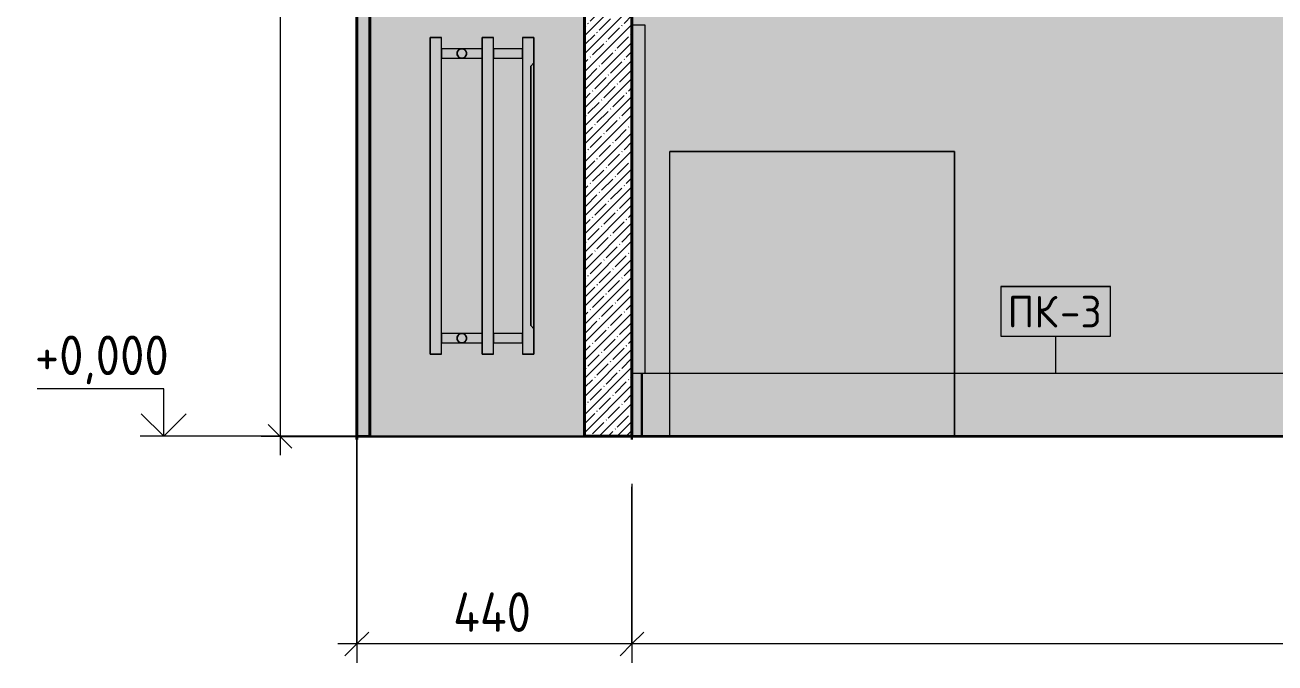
# Model space of a CAD drawing. Header units: millimetres. Extents: x 855 to 103073, y -1987 to 27400.
# Drawn here: x 49830 to 51806, y -358 to 650 of the extents above; entities that cross this region are included whole.
import ezdxf

# ---------------------------------------------------------------- set-up
doc = ezdxf.new("R2010")
doc.units = ezdxf.units.MM
for name, color, linetype, lineweight in [('A-ANNO-DIMS', 7, 'Continuous', 9), ('A-ANNO-DIMS-25', 7, 'Continuous', 9), ('A-GENM', 7, 'Continuous', 9), ('A-GENM-IDEN', 7, 'Continuous', 9), ('A-WALL', 7, 'Continuous', 9), ('A-WALL-7', 7, 'Continuous', 40), ('A-WALL-PATT', 7, 'Continuous', 9), ('G-ANNO-DIMS', 7, 'Continuous', 9), ('G-ANNO-DIMS-1', 7, 'Continuous', 20), ('I-WALL', 7, 'Continuous', 9), ('M-EQPM', 7, 'Continuous', 9), ('Знаки', 7, 'Continuous', 9), ('Знаки-1', 7, 'Continuous', 18)]:
    doc.layers.add(name, color=color, linetype=linetype, lineweight=lineweight)
for name, color, linetype, lineweight, true_color in [('A-FLOR-FNSH-2', 7, 'Continuous', 30, 0x3c3c3c), ('A-WALL-1', 7, 'Continuous', 30, 0x3c3c3c), ('A-WALL-5', 7, 'Continuous', 40, 0x3c3c3c), ('A-WALL-6', 7, 'Continuous', 9, 0x787878), ('A-WALL-FNSH-1', 7, 'Continuous', 30, 0x3c3c3c), ('I-FURN-17', 7, 'Continuous', 9, 0xd1d1d1), ('I-FURN-18', 7, 'Continuous', 9, 0xdddddd), ('I-FURN-9', 7, 'Continuous', 9, 0xc0c0c0), ('I-WALL-1', 7, 'Continuous', 9, 0x787878)]:
    doc.layers.add(name, color=color, linetype=linetype, lineweight=lineweight, true_color=true_color)
doc.layers.add('I-FURN-16', color=7, linetype='Continuous', lineweight=9, true_color=0xfbfbfb, transparency=0.7)
doc.layers.add('M-EQPM-1', color=7, linetype='Continuous', lineweight=9, true_color=0xe6e6e6, transparency=0.7)
doc.styles.add('GOST Common_4', font='GOST_Common.ttf', dxfattribs={"height": 50})
doc.styles.add('ISOCPEUR_1', font='isocpeur.ttf', dxfattribs={"width": 0.9, "height": 62.5})
doc.styles.add('ISOCPEUR_2', font='isocpeur.ttf', dxfattribs={"width": 0.9, "height": 50})
doc.dimstyles.new('ISO-2_0_0_9К_Средний_округл2', dxfattribs={"dimscale": 304.8, "dimtxt": 49.799059, "dimasz": 0.123031, "dimexe": 0.098425, "dimexo": 0, "dimgap": 0, "dimtad": 1, "dimdec": 0, "dimrnd": 10, "dimzin": 0, "dimdsep": 46, "dimtxsty": 'ISOCPEUR_2', "dimblk1": 'OBLIQUE', "dimblk2": 'OBLIQUE', "dimsah": 1, "dimcen": 0.09, "dimdle": 0.098425, "dimazin": 0, "dimtfac": 1, "dimtdec": 4, "dimtix": 1, "dimtmove": 0, "dimatfit": 3, "dimfxl": 1, "dimtvp": 1, "dimtolj": 1, "dimtzin": 0, "dimarcsym": 2})
doc.dimstyles.new('ISO-2_5_0_9К_БОЛЬШОЙ', dxfattribs={"dimscale": 304.8, "dimtxt": 62.248823, "dimasz": 0.123031, "dimexe": 0.098425, "dimexo": 0.246063, "dimgap": 0, "dimtad": 1, "dimdec": 0, "dimrnd": 10, "dimzin": 0, "dimdsep": 46, "dimtxsty": 'ISOCPEUR_1', "dimblk1": 'OBLIQUE', "dimblk2": 'OBLIQUE', "dimsah": 1, "dimcen": 0.09, "dimdle": 0.098425, "dimazin": 0, "dimtfac": 1, "dimtdec": 4, "dimtix": 1, "dimtmove": 0, "dimatfit": 3, "dimfxl": 1, "dimtvp": 1, "dimtolj": 1, "dimtzin": 0, "dimarcsym": 2})
pattern_1 = [(45, (8853.39, 0), (-14.25598, 14.25598), []), (45, (8867.647, 0), (-14.25598, 14.25598), [25.202, -5.04, 0.8382, -4.202])]

# ---------------------------------------------------------------- blocks, each defined once
blk = doc.blocks.new('Плинтус - Плинтус керамогранит бежевый-33445943-Развертка 1_02-3')
at = {"layer": 'A-GENM'}
h = blk.add_hatch(color=256, dxfattribs=at)
h.paths.add_polyline_path([(1810, 0), (1852.7, 0), (1852.7, 100), (1055, 100), (1055, 0), (1778, 0)])
h.paths.add_polyline_path([(561.6, 0), (605, 0), (605, 100), (561.6, 100)])
for p, q in [((566, 100), (605, 100)), ((605, 100), (1055, 100)), ((1055, 100), (1852.7, 100)), ((1852.7, 0), (1852.7, 100)), ((605, 0), (561.6, 0)), ((1055, 0), (605, 0)), ((1152.4, 0), (1055, 0))]:
    blk.add_line(p, q, dxfattribs=at)
blk = doc.blocks.new('radiator_prado_classic_z_tip_30_po exemplyaru - Classic Z Тип 30-500-30677905-Развертка 1_02-3')
at = {"layer": 'M-EQPM-1'}
for points in [[(240.2, 130), (244, 130), (244, 630), (226, 630), (226, 130)], [(308, 130), (326, 130), (326, 630), (308, 630), (308, 143.3)], [(372, 130), (390, 130), (390, 170), (385, 175), (385, 585), (390, 590), (390, 630), (372, 630), (372, 143.3)], [(281.4, 599.8), (281.8, 600.3), (281.4, 599.8)], [(283.2, 603), (283.2, 603.1), (283.2, 603.1)], [(390, 170), (390, 590), (385, 585), (385, 175), (389.7, 170.3)], [(281.4, 149.8), (281.8, 150.3), (281.4, 149.8)], [(283.2, 153), (283.2, 153.1), (283.2, 153.1)]]:
    blk.add_hatch(color=256, dxfattribs=at).paths.add_polyline_path(points)
h = blk.add_hatch(color=256, dxfattribs=at)
h.paths.add_polyline_path([(244, 605), (308, 605), (308, 612.5), (244, 612.2), (244, 606.9)])
h.paths.add_polyline_path([(372, 605), (372, 612.5), (326, 612.2), (326, 605), (370.5, 605)])
h.paths.add_polyline_path([(281.4, 610.2), (282, 609.4), (281.4, 610.2)])
h.paths.add_polyline_path([(269.5, 608.8), (270.2, 609.7), (269.5, 608.8)])
h.paths.add_polyline_path([(268.8, 607), (268.8, 607), (268.8, 607)])
h = blk.add_hatch(color=256, dxfattribs=at)
h.paths.add_polyline_path([(276, 597.5), (308, 597.8), (308, 605), (283.5, 605), (283, 602.4), (281.8, 600.3), (280.5, 599), (279.4, 598.4), (277.7, 597.7), (277.4, 597.6)])
h.paths.add_polyline_path([(244, 597.5), (277.9, 597.8), (279.9, 598.6), (281.8, 600.3), (282.6, 601.4), (283.2, 603.1), (283.2, 605), (244, 605), (244, 597.6)])
h.paths.add_polyline_path([(270.6, 599.8), (270, 600.6), (270.6, 599.8)])
h.paths.add_polyline_path([(372, 597.5), (372, 605), (326, 605), (326, 597.5), (370.5, 597.5)])
h = blk.add_hatch(color=256, dxfattribs=at)
h.paths.add_polyline_path([(283.2, 607), (283, 607.6), (283.2, 607)])
h.paths.add_polyline_path([(282.5, 608.8), (282, 609.4), (282.5, 608.8)])
h = blk.add_hatch(color=256, dxfattribs=at)
h.paths.add_polyline_path([(269.5, 158.8), (270.2, 159.7), (269.5, 158.8)])
h.paths.add_polyline_path([(268.8, 157), (268.8, 157), (268.8, 157)])
h.paths.add_polyline_path([(244, 155), (308, 155), (308, 162.5), (244, 162.2), (244, 156.8)])
h.paths.add_polyline_path([(326, 155), (372, 155), (372, 162.5), (326, 162.2), (326, 156.8)])
h = blk.add_hatch(color=256, dxfattribs=at)
h.paths.add_polyline_path([(283.2, 157), (283, 157.6), (283.2, 157)])
h.paths.add_polyline_path([(282.5, 158.8), (282, 159.4), (282.5, 158.8)])
h = blk.add_hatch(color=256, dxfattribs=at)
h.paths.add_polyline_path([(282.5, 151.2), (281.8, 150.3), (282.5, 151.2)])
h.paths.add_polyline_path([(283.2, 153), (283, 152.4), (283.2, 153)])
h.paths.add_polyline_path([(244, 147.5), (308, 147.8), (308, 155), (244, 155), (244, 147.6)])
h.paths.add_polyline_path([(372, 147.5), (372, 155), (326, 155), (326, 147.5), (370.5, 147.5)])
h.paths.add_polyline_path([(270.6, 149.8), (270, 150.6), (270.6, 149.8)])
at = {"layer": 'M-EQPM'}
for p, q in [((226, 130), (226, 630)), ((226, 630), (244, 630)), ((244, 630), (226, 630)), ((226, 630), (226, 130)), ((244, 130), (244, 630)), ((244, 612.5), (244, 630)), ((308, 612.5), (244, 612.5)), ((308, 612.5), (244, 612.5)), ((244, 605), (244, 612.5)), ((244, 612.5), (244, 606.9)), ((244, 605), (244, 612.5)), ((244, 612.5), (244, 605)), ((308, 630), (326, 630)), ((326, 630), (308, 630)), ((308, 130), (308, 630)), ((308, 630), (308, 612.5)), ((308, 612.5), (308, 605)), ((308, 608.8), (308, 612.5)), ((308, 612.5), (308, 612.2)), ((308, 605), (308, 612.5)), ((326, 130), (326, 630)), ((326, 612.5), (326, 630)), ((372, 612.5), (326, 612.5)), ((372, 612.5), (326, 612.5)), ((326, 612.2), (326, 612.5)), ((326, 612.5), (326, 611.5)), ((326, 605), (326, 612.5)), ((326, 612.5), (326, 605)), ((390, 630), (372, 630)), ((372, 630), (390, 630)), ((372, 630), (372, 130)), ((372, 630), (372, 612.5)), ((372, 611.5), (372, 612.5)), ((372, 612.5), (372, 605)), ((372, 605), (372, 612.5)), ((372, 612.5), (372, 605)), ((390, 590), (390, 630)), ((390, 630), (390, 130)), ((244, 597.8), (244, 612.2)), ((244, 606.9), (244, 605)), ((244, 597.5), (244, 605)), ((244, 605), (244, 601.3)), ((244, 597.8), (244, 605)), ((244, 605), (244, 597.5)), ((244, 601.3), (244, 597.5)), ((244, 597.5), (244, 597.8)), ((244, 597.5), (308, 597.5)), ((244, 597.5), (308, 597.5)), ((244, 162.5), (244, 597.5)), ((308, 612.2), (308, 610.3)), ((308, 612.2), (308, 597.8)), ((308, 610.3), (308, 608.8)), ((308, 606.9), (308, 608.8)), ((308, 608.8), (308, 605)), ((308, 605), (308, 606.9)), ((308, 605), (308, 597.5)), ((308, 599.7), (308, 605)), ((308, 605), (308, 597.8)), ((308, 597.5), (308, 605)), ((308, 597.8), (308, 599.7)), ((308, 597.5), (308, 597.8)), ((308, 597.8), (308, 597.5)), ((308, 597.5), (308, 162.5)), ((326, 605), (326, 612.2)), ((326, 597.8), (326, 612.2)), ((326, 611.5), (326, 605)), ((326, 597.5), (326, 605)), ((326, 605), (326, 597.5)), ((326, 599.7), (326, 605)), ((326, 605), (326, 597.5)), ((326, 597.5), (326, 599.7)), ((326, 597.5), (372, 597.5)), ((326, 597.5), (372, 597.5)), ((326, 162.5), (326, 597.5)), ((372, 612.2), (372, 597.8)), ((372, 605), (372, 611.5)), ((372, 597.5), (372, 605)), ((372, 605), (372, 601.3)), ((372, 597.5), (372, 605)), ((372, 605), (372, 597.5)), ((372, 601.3), (372, 599.7)), ((372, 599.7), (372, 598.5)), ((372, 598.5), (372, 597.8)), ((372, 597.8), (372, 597.5)), ((372, 597.5), (372, 162.5)), ((390, 590), (385, 585)), ((390, 590), (385, 585)), ((390, 590), (385, 585)), ((390, 590), (385, 585)), ((390, 590), (385, 585)), ((390, 590), (385, 585)), ((390, 590), (385, 585)), ((390, 590), (385, 585)), ((390, 590), (385, 585)), ((390, 590), (385, 585)), ((390, 590), (385, 585)), ((390, 590), (385, 585)), ((390, 590), (385, 585)), ((390, 590), (385, 585)), ((390, 590), (385, 585)), ((390, 590), (385, 585)), ((390, 590), (385, 585)), ((390, 590), (385, 585)), ((390, 590), (385, 585)), ((390, 590), (385, 585)), ((390, 590), (385, 585)), ((390, 590), (385, 585)), ((390, 590), (385, 585)), ((390, 590), (385, 585)), ((390, 590), (385, 585)), ((390, 590), (385, 585)), ((390, 590), (385, 585)), ((390, 590), (385, 585)), ((390, 590), (385, 585)), ((390, 590), (385, 585)), ((390, 590), (385, 585)), ((390, 590), (385, 585)), ((390, 590), (385, 585)), ((390, 590), (385, 585)), ((390, 590), (385, 585)), ((390, 590), (385, 585)), ((390, 590), (385, 585)), ((390, 590), (385, 585)), ((390, 590), (385, 585)), ((390, 590), (385, 585)), ((390, 590), (385, 585)), ((390, 590), (385, 585)), ((390, 590), (385, 585)), ((390, 590), (385, 585)), ((390, 590), (385, 585)), ((390, 590), (385, 585)), ((390, 590), (385, 585)), ((390, 590), (385, 585)), ((390, 590), (385, 585)), ((390, 590), (385, 585)), ((390, 590), (385, 585)), ((390, 590), (385, 585)), ((390, 590), (385, 585)), ((390, 590), (385, 585)), ((390, 590), (385, 585)), ((390, 590), (385, 585)), ((390, 590), (385, 585)), ((390, 590), (385, 585)), ((390, 590), (385, 585)), ((390, 590), (385, 585)), ((390, 590), (385, 585)), ((390, 590), (385, 585)), ((390, 590), (385, 585)), ((390, 590), (385, 585)), ((390, 590), (385, 585)), ((390, 590), (385, 585)), ((390, 590), (385, 585)), ((390, 590), (385, 585)), ((390, 590), (385, 585)), ((390, 590), (385, 585)), ((390, 590), (385, 585)), ((390, 590), (385, 585)), ((385, 175), (385, 585)), ((385, 585), (385, 175)), ((385, 175), (385, 585)), ((385, 585), (385, 175)), ((385, 175), (385, 585)), ((385, 585), (385, 175)), ((385, 175), (385, 585)), ((385, 585), (385, 175)), ((385, 175), (385, 585)), ((385, 585), (385, 175)), ((385, 175), (385, 585)), ((385, 585), (385, 175)), ((385, 175), (385, 585)), ((385, 585), (385, 175)), ((385, 175), (385, 585)), ((385, 585), (385, 175)), ((385, 175), (385, 585)), ((385, 585), (385, 175)), ((385, 175), (385, 585)), ((385, 585), (385, 175)), ((385, 175), (385, 585)), ((385, 585), (385, 175)), ((385, 175), (385, 585)), ((385, 585), (385, 175)), ((385, 175), (385, 585)), ((385, 585), (385, 175)), ((385, 175), (385, 585)), ((385, 585), (385, 175)), ((385, 175), (385, 585)), ((385, 585), (385, 175)), ((385, 175), (385, 585)), ((385, 585), (385, 175)), ((385, 175), (385, 585)), ((385, 585), (385, 175)), ((385, 175), (385, 585)), ((385, 585), (385, 175)), ((385, 175), (385, 585)), ((385, 585), (385, 175)), ((385, 175), (385, 585)), ((385, 585), (385, 175)), ((385, 175), (385, 585)), ((385, 585), (385, 175)), ((385, 175), (385, 585)), ((385, 585), (385, 175)), ((385, 175), (385, 585)), ((385, 585), (385, 175)), ((385, 175), (385, 585)), ((385, 585), (385, 175)), ((385, 175), (385, 585)), ((385, 585), (385, 175)), ((385, 175), (385, 585)), ((385, 585), (385, 175)), ((385, 175), (385, 585)), ((385, 585), (385, 175)), ((385, 175), (385, 585)), ((385, 585), (385, 175)), ((385, 175), (385, 585)), ((385, 585), (385, 175)), ((385, 175), (385, 585)), ((385, 585), (385, 175)), ((385, 175), (385, 585)), ((385, 585), (385, 175)), ((385, 175), (385, 585)), ((385, 585), (385, 175)), ((385, 175), (385, 585)), ((385, 585), (385, 175)), ((385, 175), (385, 585)), ((385, 585), (385, 175)), ((385, 175), (385, 585)), ((385, 585), (385, 175)), ((385, 175), (385, 585)), ((385, 585), (385, 175)), ((390, 170), (390, 590)), ((390, 590), (390, 170)), ((390, 170), (390, 590)), ((390, 590), (390, 170)), ((390, 170), (390, 590)), ((390, 590), (390, 170)), ((390, 170), (390, 590)), ((390, 590), (390, 170)), ((390, 170), (390, 590)), ((390, 590), (390, 170)), ((390, 170), (390, 590)), ((390, 590), (390, 170)), ((390, 170), (390, 590)), ((390, 590), (390, 170)), ((390, 170), (390, 590)), ((390, 590), (390, 170)), ((390, 170), (390, 590)), ((390, 170), (390, 590)), ((390, 590), (390, 170)), ((390, 170), (390, 590)), ((390, 590), (390, 170)), ((390, 170), (390, 590)), ((390, 590), (390, 170)), ((390, 170), (390, 590)), ((390, 590), (390, 170)), ((390, 170), (390, 590)), ((390, 590), (390, 170)), ((390, 170), (390, 590)), ((390, 590), (390, 170)), ((390, 170), (390, 590)), ((390, 590), (390, 170)), ((390, 170), (390, 590)), ((390, 590), (390, 170)), ((390, 170), (390, 590)), ((390, 590), (390, 170)), ((390, 170), (390, 590)), ((390, 590), (390, 170)), ((390, 170), (390, 590)), ((390, 590), (390, 170)), ((390, 170), (390, 590)), ((390, 590), (390, 170)), ((390, 170), (390, 590)), ((390, 590), (390, 170)), ((390, 170), (390, 590)), ((390, 590), (390, 170)), ((390, 170), (390, 590)), ((390, 590), (390, 170)), ((390, 170), (390, 590)), ((390, 590), (390, 170)), ((390, 170), (390, 590)), ((390, 590), (390, 170)), ((390, 170), (390, 590)), ((390, 590), (390, 170)), ((390, 170), (390, 590)), ((390, 590), (390, 170)), ((390, 170), (390, 590)), ((390, 590), (390, 170)), ((390, 170), (390, 590)), ((390, 590), (390, 170)), ((390, 170), (390, 590)), ((390, 590), (390, 170)), ((390, 170), (390, 590)), ((390, 590), (390, 170)), ((390, 170), (390, 590)), ((390, 590), (390, 170)), ((390, 170), (390, 590)), ((390, 590), (390, 170)), ((390, 170), (390, 590)), ((390, 590), (390, 170)), ((390, 170), (390, 590)), ((390, 590), (390, 170)), ((390, 170), (390, 590)), ((390, 590), (390, 170)), ((308, 162.5), (244, 162.5)), ((308, 162.5), (244, 162.5)), ((244, 162.2), (244, 162.5)), ((244, 162.5), (244, 158.7)), ((244, 155), (244, 162.5)), ((244, 162.5), (244, 155)), ((244, 155), (244, 162.2)), ((244, 156.9), (244, 162.2)), ((244, 158.7), (244, 156.9)), ((308, 162.5), (308, 155)), ((308, 155), (308, 162.5)), ((308, 162.5), (308, 155)), ((308, 155), (308, 162.5)), ((308, 162.2), (308, 156.9)), ((372, 162.5), (326, 162.5)), ((372, 162.5), (326, 162.5)), ((326, 162.2), (326, 162.5)), ((326, 162.5), (326, 162.2)), ((326, 155), (326, 162.5)), ((326, 162.5), (326, 155)), ((326, 158.7), (326, 162.2)), ((326, 162.2), (326, 161.5)), ((326, 156.9), (326, 162.2)), ((326, 161.5), (326, 155)), ((326, 156.9), (326, 158.7)), ((372, 162.2), (372, 162.5)), ((372, 162.5), (372, 155)), ((372, 161.5), (372, 162.5)), ((372, 162.5), (372, 155)), ((372, 161.5), (372, 162.2)), ((372, 162.2), (372, 156.9)), ((372, 155), (372, 161.5)), ((372, 158.7), (372, 161.5)), ((372, 156.9), (372, 158.7)), ((385, 175), (390, 170)), ((390, 170), (385, 175)), ((385, 175), (390, 170)), ((390, 170), (385, 175)), ((385, 175), (390, 170)), ((390, 170), (385, 175)), ((385, 175), (390, 170)), ((390, 170), (385, 175)), ((385, 175), (390, 170)), ((390, 170), (385, 175)), ((385, 175), (390, 170)), ((390, 170), (385, 175)), ((385, 175), (390, 170)), ((390, 170), (385, 175)), ((385, 175), (390, 170)), ((390, 170), (385, 175)), ((385, 175), (390, 170)), ((390, 170), (385, 175)), ((385, 175), (390, 170)), ((390, 170), (385, 175)), ((385, 175), (390, 170)), ((390, 170), (385, 175)), ((385, 175), (390, 170)), ((390, 170), (385, 175)), ((385, 175), (390, 170)), ((390, 170), (385, 175)), ((385, 175), (390, 170)), ((390, 170), (385, 175)), ((385, 175), (390, 170)), ((390, 170), (385, 175)), ((385, 175), (390, 170)), ((390, 170), (385, 175)), ((385, 175), (390, 170)), ((390, 170), (385, 175)), ((385, 175), (390, 170)), ((390, 170), (385, 175)), ((385, 175), (390, 170)), ((390, 170), (385, 175)), ((385, 175), (390, 170)), ((390, 170), (385, 175)), ((385, 175), (390, 170)), ((390, 170), (385, 175)), ((385, 175), (390, 170)), ((390, 170), (385, 175)), ((385, 175), (390, 170)), ((390, 170), (385, 175)), ((385, 175), (390, 170)), ((390, 170), (385, 175)), ((385, 175), (390, 170)), ((390, 170), (385, 175)), ((385, 175), (390, 170)), ((390, 170), (385, 175)), ((385, 175), (390, 170)), ((390, 170), (385, 175)), ((385, 175), (390, 170)), ((390, 170), (385, 175)), ((385, 175), (390, 170)), ((390, 170), (385, 175)), ((385, 175), (390, 170)), ((390, 170), (385, 175)), ((385, 175), (390, 170)), ((390, 170), (385, 175)), ((385, 175), (390, 170)), ((390, 170), (385, 175)), ((385, 175), (390, 170)), ((390, 170), (385, 175)), ((385, 175), (390, 170)), ((390, 170), (385, 175)), ((385, 175), (390, 170)), ((390, 170), (385, 175)), ((385, 175), (390, 170)), ((390, 170), (385, 175)), ((390, 130), (390, 170)), ((244, 156.9), (244, 155)), ((244, 147.8), (244, 156.8)), ((244, 149.7), (244, 155)), ((244, 155), (244, 147.5)), ((244, 151.2), (244, 155)), ((244, 155), (244, 147.5)), ((244, 149.7), (244, 151.2)), ((244, 147.5), (244, 149.7)), ((244, 147.5), (244, 149.7)), ((244, 147.5), (308, 147.5)), ((244, 147.5), (308, 147.5)), ((244, 130), (244, 147.5)), ((308, 156.8), (308, 147.8)), ((308, 155), (308, 149.7)), ((308, 147.5), (308, 155)), ((308, 155), (308, 147.5)), ((308, 147.5), (308, 155)), ((308, 149.7), (308, 147.5)), ((308, 147.5), (308, 130)), ((326, 155), (326, 156.9)), ((326, 147.8), (326, 156.8)), ((326, 151.2), (326, 155)), ((326, 155), (326, 147.5)), ((326, 153.1), (326, 155)), ((326, 155), (326, 147.5)), ((326, 151.2), (326, 153.1)), ((326, 147.5), (326, 151.2)), ((326, 148.5), (326, 151.2)), ((326, 147.8), (326, 148.5)), ((326, 147.5), (326, 147.8)), ((326, 147.5), (372, 147.5)), ((326, 147.5), (372, 147.5)), ((326, 130), (326, 147.5)), ((372, 155), (372, 156.9)), ((372, 156.8), (372, 147.8)), ((372, 151.2), (372, 155)), ((372, 155), (372, 147.5)), ((372, 151.2), (372, 155)), ((372, 155), (372, 147.5)), ((372, 147.5), (372, 151.2)), ((372, 149.7), (372, 151.2)), ((372, 147.5), (372, 149.7)), ((372, 147.5), (372, 130)), ((226, 130), (244, 130)), ((244, 130), (226, 130)), ((308, 130), (326, 130)), ((326, 130), (308, 130)), ((390, 130), (372, 130)), ((372, 130), (390, 130))]:
    blk.add_line(p, q, dxfattribs=at)
for centre, start, end in [((276, 605), 360, 180), ((276, 605), 75, 105), ((276, 605), 165, 180), ((276, 605), 180, 195), ((276, 605), 180, 0), ((276, 605), 150, 164.4979), ((276, 605), 195.5021, 210), ((276, 605), 136.379, 149.9349), ((276, 605), 210.0651, 223.621), ((276, 605), 121.6948, 135), ((276, 605), 225, 238.3052), ((276, 605), 117.2611, 120), ((276, 605), 240, 242.7389), ((276, 605), 107.5083, 117.2611), ((276, 605), 242.7389, 252.4917), ((276, 605), 105, 107.5083), ((276, 605), 252.4917, 287.5083), ((276, 605), 72.4917, 75), ((276, 605), 62.7389, 72.4917), ((276, 605), 287.5083, 297.2611), ((276, 605), 60, 62.7389), ((276, 605), 297.2611, 300), ((276, 605), 45, 58.3052), ((276, 605), 301.6948, 315), ((276, 605), 30.0651, 43.621), ((276, 605), 316.379, 329.9349), ((276, 605), 15.5021, 30), ((276, 605), 330, 339.1292), ((276, 605), 339.5004, 344.4979), ((276, 605), 0, 15), ((276, 605), 345, 0), ((276, 155), 360, 180), ((276, 155), 150, 164.4979), ((276, 155), 136.379, 149.9349), ((276, 155), 121.6817, 135), ((276, 155), 117.2823, 120), ((276, 155), 107.4955, 117.2823), ((276, 155), 105.0048, 107.4955), ((276, 155), 90.0045, 103.4293), ((276, 155), 75.0045, 90), ((276, 155), 72.479, 75), ((276, 155), 62.7601, 72.479), ((276, 155), 60.0048, 62.7601), ((276, 155), 45.0056, 58.2921), ((276, 155), 30.0651, 43.621), ((276, 155), 15.5021, 30), ((276, 155), 165, 195), ((276, 155), 180, 360), ((276, 155), 195.5021, 210), ((276, 155), 210.0651, 223.621), ((276, 155), 225, 238.3183), ((276, 155), 240, 242.7177), ((276, 155), 242.7177, 252.5045), ((276, 155), 252.5045, 254.9952), ((276, 155), 256.5707, 269.9955), ((276, 155), 270, 284.9955), ((276, 155), 285, 287.521), ((276, 155), 287.521, 297.2399), ((276, 155), 297.2399, 299.9952), ((276, 155), 301.7079, 314.9944), ((276, 155), 316.379, 329.9349), ((276, 155), 330, 344.4979), ((276, 155), 14.2253, 15), ((276, 155), 345, 14.2253)]:
    blk.add_arc(centre, 7.5, start, end, dxfattribs=at)
for points, knots in [([(270.6, 610.2), (270.7, 610.3), (270.8, 610.5), (271.3, 610.8), (271.7, 611.1), (272.1, 611.4), (272.6, 611.7), (273.4, 612.1), (274.6, 612.4), (275.5, 612.5), (276, 612.5)], [0.4285714, 0.4285714, 0.4285714, 0.4285714, 0.4642857, 0.5, 0.5714286, 0.6071429, 0.6428571, 0.7142857, 0.8571429, 1, 1, 1, 1]), ([(276, 612.5), (276.5, 612.5), (277.4, 612.4), (278.6, 612.1), (279.4, 611.7), (279.9, 611.4), (280.2, 611.2), (280.5, 611), (280.8, 610.7), (281.2, 610.5), (281.3, 610.3), (281.4, 610.2)], [0, 0, 0, 0, 0.1428571, 0.2857143, 0.3571429, 0.3928571, 0.4285714, 0.4642857, 0.5, 0.5357143, 0.5714286, 0.5714286, 0.5714286, 0.5714286]), ([(268.5, 605), (268.5, 605.3), (268.5, 605.9), (268.7, 606.5), (268.7, 606.8), (268.8, 607)], [0, 0, 0, 0, 0.0714286, 0.1071429, 0.1428571, 0.1428571, 0.1428571, 0.1428571]), ([(268.5, 605), (268.5, 605.3), (268.5, 605.9), (268.7, 606.5), (268.7, 606.8), (268.8, 607)], [0, 0, 0, 0, 0.0714286, 0.1071429, 0.1428571, 0.1428571, 0.1428571, 0.1428571]), ([(268.8, 603), (268.7, 603.2), (268.7, 603.5), (268.5, 604.1), (268.5, 604.7), (268.5, 605)], [0.8571429, 0.8571429, 0.8571429, 0.8571429, 0.8928571, 0.9285714, 1, 1, 1, 1]), ([(268.8, 603), (268.7, 603.2), (268.7, 603.5), (268.5, 604.1), (268.5, 604.7), (268.5, 605)], [0.8571429, 0.8571429, 0.8571429, 0.8571429, 0.8928571, 0.9285714, 1, 1, 1, 1]), ([(276, 597.5), (275.5, 597.5), (274.6, 597.6), (273.4, 597.9), (272.6, 598.3), (272.1, 598.6), (271.8, 598.8), (271.5, 599), (271.2, 599.3), (270.8, 599.5), (270.7, 599.7), (270.6, 599.8)], [0, 0, 0, 0, 0.1428571, 0.2857143, 0.3571429, 0.3928571, 0.4285714, 0.4642857, 0.5, 0.5357143, 0.5714286, 0.5714286, 0.5714286, 0.5714286]), ([(270.7, 610.3), (270.8, 610.4), (270.9, 610.5), (271.2, 610.7), (271.4, 610.9), (271.5, 611)], [0.44802074, 0.44802074, 0.44802074, 0.44802074, 0.46428571, 0.5, 0.54036514, 0.54036514, 0.54036514, 0.54036514]), ([(271.8, 598.8), (271.7, 598.9), (271.5, 599), (271.2, 599.3), (270.9, 599.5), (270.8, 599.6), (270.7, 599.7)], [0.4285714, 0.4285714, 0.4285714, 0.4285714, 0.4642857, 0.5, 0.5357143, 0.5519793, 0.5519793, 0.5519793, 0.5519793]), ([(271.8, 611.2), (271.9, 611.3), (272.1, 611.4), (272.6, 611.7), (272.9, 611.8), (273.1, 611.9)], [0.5714286, 0.5714286, 0.5714286, 0.5714286, 0.6071429, 0.6428571, 0.7142857, 0.7142857, 0.7142857, 0.7142857]), ([(273.1, 598.1), (272.9, 598.2), (272.6, 598.3), (272.1, 598.6), (271.9, 598.7), (271.8, 598.8)], [0.2857143, 0.2857143, 0.2857143, 0.2857143, 0.3571429, 0.3928571, 0.4285714, 0.4285714, 0.4285714, 0.4285714]), ([(281.4, 599.8), (281.3, 599.7), (281.2, 599.5), (280.7, 599.2), (280.3, 598.9), (279.9, 598.6), (279.4, 598.3), (278.6, 597.9), (277.4, 597.6), (276.5, 597.5), (276, 597.5)], [0.4285714, 0.4285714, 0.4285714, 0.4285714, 0.4642857, 0.5, 0.5714286, 0.6071429, 0.6428571, 0.7142857, 0.8571429, 1, 1, 1, 1]), ([(278.9, 611.9), (279.1, 611.8), (279.4, 611.7), (279.9, 611.4), (280.1, 611.3), (280.2, 611.2)], [0.2857143, 0.2857143, 0.2857143, 0.2857143, 0.3571429, 0.3928571, 0.4285714, 0.4285714, 0.4285714, 0.4285714]), ([(280.2, 598.8), (280.1, 598.7), (279.9, 598.6), (279.4, 598.3), (279.1, 598.2), (278.9, 598.1)], [0.5714286, 0.5714286, 0.5714286, 0.5714286, 0.6071429, 0.6428571, 0.7142857, 0.7142857, 0.7142857, 0.7142857]), ([(280.2, 611.2), (280.3, 611.1), (280.5, 611), (280.8, 610.7), (281.1, 610.5), (281.2, 610.4), (281.3, 610.3)], [0.4285714, 0.4285714, 0.4285714, 0.4285714, 0.4642857, 0.5, 0.5357143, 0.5519793, 0.5519793, 0.5519793, 0.5519793]), ([(281.3, 599.7), (281.2, 599.6), (281.1, 599.5), (280.8, 599.3), (280.6, 599.1), (280.5, 599)], [0.44802074, 0.44802074, 0.44802074, 0.44802074, 0.46428571, 0.5, 0.54036514, 0.54036514, 0.54036514, 0.54036514]), ([(283, 602.3), (283, 602.2), (282.9, 602), (282.7, 601.6), (282.6, 601.4), (282.5, 601.2)], [0.19558098, 0.19558098, 0.19558098, 0.19558098, 0.21428571, 0.25, 0.28571429, 0.28571429, 0.28571429, 0.28571429]), ([(283.2, 603), (283.2, 602.8), (283.1, 602.6), (283, 602.4), (283, 602.4)], [0.14285714, 0.14285714, 0.14285714, 0.14285714, 0.17857143, 0.19194983, 0.19194983, 0.19194983, 0.19194983]), ([(283.2, 607), (283.3, 606.8), (283.3, 606.5), (283.5, 605.9), (283.5, 605.3), (283.5, 605)], [0.8571429, 0.8571429, 0.8571429, 0.8571429, 0.8928571, 0.9285714, 1, 1, 1, 1]), ([(283.2, 607), (283.3, 606.8), (283.3, 606.5), (283.5, 605.9), (283.5, 605.3), (283.5, 605)], [0.8571429, 0.8571429, 0.8571429, 0.8571429, 0.8928571, 0.9285714, 1, 1, 1, 1]), ([(283.5, 605), (283.5, 604.7), (283.5, 604.1), (283.3, 603.5), (283.3, 603.2), (283.2, 603)], [0, 0, 0, 0, 0.0714286, 0.1071429, 0.1428571, 0.1428571, 0.1428571, 0.1428571]), ([(283.5, 605), (283.5, 604.7), (283.5, 604.1), (283.3, 603.5), (283.3, 603.2), (283.2, 603)], [0, 0, 0, 0, 0.0714286, 0.1071429, 0.1428571, 0.1428571, 0.1428571, 0.1428571]), ([(268.5, 155), (268.5, 155.3), (268.5, 155.9), (268.7, 156.5), (268.8, 157), (268.9, 157.5), (269.1, 157.9), (269.3, 158.4), (269.4, 158.6), (269.5, 158.8)], [0, 0, 0, 0, 0.0714286, 0.1071429, 0.1428571, 0.1785714, 0.2142857, 0.25, 0.2857143, 0.2857143, 0.2857143, 0.2857143]), ([(270.6, 160.2), (270.7, 160.3), (270.8, 160.5), (271.3, 160.8), (271.7, 161.1), (272.1, 161.4), (272.6, 161.7), (273.4, 162.1), (274.6, 162.4), (275.5, 162.5), (276, 162.5)], [0.4285714, 0.4285714, 0.4285714, 0.4285714, 0.4642857, 0.5, 0.5714286, 0.6071429, 0.6428571, 0.7142857, 0.8571429, 1, 1, 1, 1]), ([(271.5, 161), (271.4, 160.9), (271.2, 160.7), (270.9, 160.5), (270.8, 160.4), (270.7, 160.3)], [0.46428571, 0.46428571, 0.46428571, 0.46428571, 0.5, 0.53571429, 0.55201445, 0.55201445, 0.55201445, 0.55201445]), ([(273.1, 161.9), (272.9, 161.8), (272.6, 161.7), (272.1, 161.4), (271.9, 161.3), (271.8, 161.2)], [0.2857143, 0.2857143, 0.2857143, 0.2857143, 0.3571429, 0.3928571, 0.4285714, 0.4285714, 0.4285714, 0.4285714]), ([(276, 162.5), (276.5, 162.5), (277.4, 162.4), (278.6, 162.1), (279.4, 161.7), (279.9, 161.4), (280.2, 161.2), (280.5, 161), (280.8, 160.7), (281.2, 160.5), (281.3, 160.3), (281.4, 160.2)], [0, 0, 0, 0, 0.1428571, 0.2857143, 0.3571429, 0.3928571, 0.4285714, 0.4642857, 0.5, 0.5357143, 0.5714286, 0.5714286, 0.5714286, 0.5714286]), ([(280.2, 161.2), (280.1, 161.3), (279.9, 161.4), (279.4, 161.7), (279.1, 161.8), (278.9, 161.9)], [0.5714286, 0.5714286, 0.5714286, 0.5714286, 0.6071429, 0.6428571, 0.7142857, 0.7142857, 0.7142857, 0.7142857]), ([(281.3, 160.3), (281.2, 160.4), (281.1, 160.5), (280.7, 160.8), (280.4, 161.1), (280.2, 161.2)], [0.4479855, 0.4479855, 0.4479855, 0.4479855, 0.4642857, 0.5, 0.5714286, 0.5714286, 0.5714286, 0.5714286]), ([(268.8, 157), (268.7, 156.8), (268.7, 156.5), (268.5, 155.9), (268.5, 155.3), (268.5, 155)], [0.8571429, 0.8571429, 0.8571429, 0.8571429, 0.8928571, 0.9285714, 1, 1, 1, 1]), ([(268.5, 155), (268.5, 154.7), (268.5, 154.1), (268.7, 153.5), (268.7, 153.2), (268.8, 153)], [0, 0, 0, 0, 0.0714286, 0.1071429, 0.1428571, 0.1428571, 0.1428571, 0.1428571]), ([(268.8, 153), (268.7, 153.2), (268.7, 153.5), (268.5, 154.1), (268.5, 154.7), (268.5, 155)], [0.8571429, 0.8571429, 0.8571429, 0.8571429, 0.8928571, 0.9285714, 1, 1, 1, 1]), ([(276, 147.5), (275.5, 147.5), (274.6, 147.6), (273.4, 147.9), (272.6, 148.3), (272.1, 148.6), (271.8, 148.8), (271.5, 149), (271.2, 149.3), (270.8, 149.5), (270.7, 149.7), (270.6, 149.8)], [0, 0, 0, 0, 0.1428571, 0.2857143, 0.3571429, 0.3928571, 0.4285714, 0.4642857, 0.5, 0.5357143, 0.5714286, 0.5714286, 0.5714286, 0.5714286]), ([(270.7, 149.7), (270.8, 149.6), (270.9, 149.5), (271.3, 149.2), (271.6, 148.9), (271.8, 148.8)], [0.4479855, 0.4479855, 0.4479855, 0.4479855, 0.4642857, 0.5, 0.5714286, 0.5714286, 0.5714286, 0.5714286]), ([(271.8, 148.8), (271.9, 148.7), (272.1, 148.6), (272.6, 148.3), (272.9, 148.2), (273.1, 148.1)], [0.5714286, 0.5714286, 0.5714286, 0.5714286, 0.6071429, 0.6428571, 0.7142857, 0.7142857, 0.7142857, 0.7142857]), ([(281.4, 149.8), (281.3, 149.7), (281.2, 149.5), (280.7, 149.2), (280.3, 148.9), (279.9, 148.6), (279.4, 148.3), (278.6, 147.9), (277.4, 147.6), (276.5, 147.5), (276, 147.5)], [0.4285714, 0.4285714, 0.4285714, 0.4285714, 0.4642857, 0.5, 0.5714286, 0.6071429, 0.6428571, 0.7142857, 0.8571429, 1, 1, 1, 1]), ([(278.9, 148.1), (279.1, 148.2), (279.4, 148.3), (279.9, 148.6), (280.1, 148.7), (280.2, 148.8)], [0.2857143, 0.2857143, 0.2857143, 0.2857143, 0.3571429, 0.3928571, 0.4285714, 0.4285714, 0.4285714, 0.4285714]), ([(280.5, 149), (280.6, 149.1), (280.8, 149.3), (281.1, 149.5), (281.2, 149.6), (281.3, 149.7)], [0.46428571, 0.46428571, 0.46428571, 0.46428571, 0.5, 0.53571429, 0.55201445, 0.55201445, 0.55201445, 0.55201445]), ([(283.2, 153), (283.3, 153.2), (283.3, 153.5), (283.5, 154.1), (283.5, 154.7), (283.5, 155)], [0.8571429, 0.8571429, 0.8571429, 0.8571429, 0.8928571, 0.9285714, 1, 1, 1, 1]), ([(283.5, 155), (283.5, 154.7), (283.5, 154.1), (283.3, 153.5), (283.3, 153.2), (283.2, 153)], [0, 0, 0, 0, 0.0714286, 0.1071429, 0.1428571, 0.1428571, 0.1428571, 0.1428571]), ([(283.5, 155), (283.5, 155.3), (283.5, 155.9), (283.4, 156.5), (283.3, 156.7), (283.3, 156.8)], [0, 0, 0, 0, 0.0714286, 0.1071429, 0.1313809, 0.1313809, 0.1313809, 0.1313809]), ([(283.3, 156.8), (283.3, 156.7), (283.4, 156.5), (283.5, 155.9), (283.5, 155.3), (283.5, 155)], [0.8686191, 0.8686191, 0.8686191, 0.8686191, 0.8928571, 0.9285714, 1, 1, 1, 1])]:
    blk.add_open_spline(points, degree=3, knots=knots, dxfattribs=at)
for points in [[(274.6, 612.4), (275, 612.5), (275.5, 612.5), (276, 612.5)], [(276, 612.5), (276.5, 612.5), (277, 612.5), (277.4, 612.4)], [(268.8, 607), (268.8, 607.2), (268.9, 607.5), (269.1, 607.9), (269.3, 608.4), (269.4, 608.6), (269.5, 608.8)], [(268.8, 607), (268.8, 607.2), (268.9, 607.5), (269.1, 607.9), (269.3, 608.4), (269.4, 608.6), (269.5, 608.8)], [(269.5, 601.2), (269.4, 601.4), (269.3, 601.6), (269.1, 602.1), (268.9, 602.5), (268.8, 602.8), (268.8, 603)], [(269.5, 601.2), (269.4, 601.4), (269.3, 601.6), (269.1, 602.1), (268.9, 602.5), (268.8, 602.8), (268.8, 603)], [(269.5, 608.8), (269.6, 608.9), (269.7, 609.1), (270, 609.5), (270.3, 609.8), (270.5, 610.1), (270.6, 610.2)], [(269.5, 608.8), (269.6, 608.9), (269.7, 609.1), (270, 609.5), (270.3, 609.8), (270.5, 610.1), (270.6, 610.2)], [(270.6, 599.8), (270.5, 599.9), (270.3, 600.2), (270, 600.5), (269.7, 600.9), (269.6, 601.1), (269.5, 601.2)], [(270.6, 599.8), (270.5, 599.9), (270.3, 600.2), (270, 600.5), (269.7, 600.9), (269.6, 601.1), (269.5, 601.2)], [(273.1, 611.9), (273.6, 612.1), (274.1, 612.3), (274.6, 612.4)], [(274.6, 597.6), (274.1, 597.7), (273.6, 597.9), (273.1, 598.1)], [(276, 597.5), (275.5, 597.5), (275, 597.5), (274.6, 597.6)], [(277.4, 597.6), (277, 597.5), (276.5, 597.5), (276, 597.5)], [(277.4, 612.4), (277.9, 612.3), (278.4, 612.1), (278.9, 611.9)], [(278.9, 598.1), (278.4, 597.9), (277.9, 597.7), (277.4, 597.6)], [(281.4, 610.2), (281.5, 610.1), (281.7, 609.8), (282, 609.5), (282.3, 609.1), (282.4, 608.9), (282.5, 608.8)], [(281.4, 610.2), (281.5, 610.1), (281.7, 609.8), (282, 609.5), (282.3, 609.1), (282.4, 608.9), (282.5, 608.8)], [(282.5, 601.2), (282.4, 601.1), (282.3, 600.9), (282, 600.5), (281.7, 600.2), (281.5, 599.9), (281.4, 599.8)], [(282.5, 601.2), (282.4, 601.1), (282.3, 600.9), (282, 600.5), (281.7, 600.2), (281.5, 599.9), (281.4, 599.8)], [(282.5, 608.8), (282.6, 608.6), (282.7, 608.4), (282.9, 607.9), (283.1, 607.5), (283.2, 607.2), (283.2, 607)], [(282.5, 608.8), (282.6, 608.6), (282.7, 608.4), (282.9, 607.9), (283.1, 607.5), (283.2, 607.2), (283.2, 607)], [(283.2, 603), (283.2, 602.8), (283.1, 602.5), (282.9, 602.1), (282.7, 601.6), (282.6, 601.4), (282.5, 601.2)], [(269.5, 158.8), (269.4, 158.6), (269.3, 158.4), (269.1, 157.9), (268.9, 157.5), (268.8, 157.2), (268.8, 157)], [(270.6, 160.2), (270.5, 160.1), (270.3, 159.8), (270, 159.5), (269.7, 159.1), (269.6, 158.9), (269.5, 158.8)], [(269.5, 158.8), (269.6, 158.9), (269.7, 159.1), (270, 159.5), (270.3, 159.8), (270.5, 160.1), (270.6, 160.2)], [(274.6, 162.4), (274.1, 162.3), (273.6, 162.1), (273.1, 161.9)], [(276, 162.5), (275.5, 162.5), (275, 162.5), (274.6, 162.4)], [(277.4, 162.4), (277, 162.5), (276.5, 162.5), (276, 162.5)], [(278.9, 161.9), (278.4, 162.1), (277.9, 162.3), (277.4, 162.4)], [(282.5, 158.8), (282.4, 158.9), (282.3, 159.1), (282, 159.5), (281.7, 159.8), (281.5, 160.1), (281.4, 160.2)], [(281.4, 160.2), (281.5, 160.1), (281.7, 159.8), (282, 159.5), (282.3, 159.1), (282.4, 158.9), (282.5, 158.8)], [(283.2, 157), (283.2, 157.2), (283.1, 157.5), (282.9, 157.9), (282.7, 158.4), (282.6, 158.6), (282.5, 158.8)], [(282.5, 158.8), (282.6, 158.6), (282.7, 158.4), (282.9, 157.9), (283.1, 157.5), (283.2, 157.2), (283.2, 157)], [(268.8, 153), (268.8, 152.8), (268.9, 152.5), (269.1, 152.1), (269.3, 151.6), (269.4, 151.4), (269.5, 151.2)], [(269.5, 151.2), (269.4, 151.4), (269.3, 151.6), (269.1, 152.1), (268.9, 152.5), (268.8, 152.8), (268.8, 153)], [(269.5, 151.2), (269.6, 151.1), (269.7, 150.9), (270, 150.5), (270.3, 150.2), (270.5, 149.9), (270.6, 149.8)], [(270.6, 149.8), (270.5, 149.9), (270.3, 150.2), (270, 150.5), (269.7, 150.9), (269.6, 151.1), (269.5, 151.2)], [(273.1, 148.1), (273.6, 147.9), (274.1, 147.7), (274.6, 147.6)], [(274.6, 147.6), (275, 147.5), (275.5, 147.5), (276, 147.5)], [(276, 147.5), (276.5, 147.5), (277, 147.5), (277.4, 147.6)], [(277.4, 147.6), (277.9, 147.7), (278.4, 147.9), (278.9, 148.1)], [(281.4, 149.8), (281.5, 149.9), (281.7, 150.2), (282, 150.5), (282.3, 150.9), (282.4, 151.1), (282.5, 151.2)], [(282.5, 151.2), (282.4, 151.1), (282.3, 150.9), (282, 150.5), (281.7, 150.2), (281.5, 149.9), (281.4, 149.8)], [(282.5, 151.2), (282.6, 151.4), (282.7, 151.6), (282.9, 152.1), (283.1, 152.5), (283.2, 152.8), (283.2, 153)], [(283.2, 153), (283.2, 152.8), (283.1, 152.5), (282.9, 152.1), (282.7, 151.6), (282.6, 151.4), (282.5, 151.2)], [(283.3, 156.8), (283.3, 156.9), (283.2, 157), (283.2, 157)], [(283.2, 157), (283.2, 157), (283.3, 156.9), (283.3, 156.8)]]:
    blk.add_open_spline(points, degree=3, dxfattribs=at)
blk = doc.blocks.new('Плинтус - Плинтус 2-29856474-Развертка 1_02-3')
at = {"layer": 'A-GENM'}
blk.add_hatch(color=256, dxfattribs=at).paths.add_polyline_path([(560, 0), (560, 100), (545, 100), (545, 0), (546, 0)])
for p, q in [((545, 100), (546, 100)), ((560, 0), (560, 100))]:
    blk.add_line(p, q, dxfattribs=at)
blk = doc.blocks.new('Съемный металлический экран с перфорацией - E1-31419150-Развертка 1_02-3')
at = {"layer": 'Знаки'}
blk.add_hatch(color=256, dxfattribs=at).paths.add_polyline_path([(561.6, 100), (566, 100), (566, 650), (546, 650), (546, 100)])
at = {"layer": 'Знаки-1'}
for p, q in [((566, 650), (546, 650)), ((546, 650), (546, 100)), ((566, 100), (566, 650)), ((546, 100), (566, 100))]:
    blk.add_line(p, q, dxfattribs=at)
blk = doc.blocks.new('Зашивка приборов отопления14 - Зашивка приборов отопления-33280456-Развертка 1_02-3')
at = {"layer": 'A-WALL-6'}
h = blk.add_hatch(dxfattribs=at)
h.set_pattern_fill('FP_51', color=256, style=0, pattern_type=2)
h.set_pattern_definition(pattern_1)
h.paths.add_polyline_path([(110, 730), (470, 730), (470, 800), (110, 800), (110, 798.6)])
h = blk.add_hatch(dxfattribs=at)
h.set_pattern_fill('FP_51', color=256, style=0, pattern_type=2)
h.set_pattern_definition(pattern_1)
h.paths.add_polyline_path([(470, 0), (545, 0), (545, 800), (470, 800), (470, 102.8)])
at = {"layer": 'A-WALL-7'}
for p, q in [((470, 800), (110, 800)), ((110, 800), (110, 730)), ((470, 730), (470, 800)), ((545, 800), (470, 800)), ((470, 800), (470, 0)), ((545, 0), (545, 800)), ((110, 730), (470, 730)), ((470, 0), (545, 0))]:
    blk.add_line(p, q, dxfattribs=at)
blk = doc.blocks.new('Плинтус - Плинтус керамогранит бежевый-33445972-Развертка 1_02-3')
at = {"layer": 'A-GENM'}
blk.add_line((561.6, 0), (561.6, 100), dxfattribs=at)
blk = doc.blocks.new('Mark Reiling - Mark Reiling-26174330-Развертка 1_02-3')
at = {"layer": 'A-GENM-IDEN'}
for p, q in [((1127.9, 236.9), (1127.9, 158.1)), ((1127.9, 236.9), (1301.4, 236.9)), ((1301.4, 236.9), (1127.9, 236.9)), ((1127.9, 236.9), (1127.9, 158.1)), ((1301.4, 158.1), (1301.4, 236.9)), ((1301.4, 158.1), (1301.4, 236.9)), ((1127.9, 158.1), (1301.4, 158.1)), ((1127.9, 158.1), (1301.4, 158.1))]:
    blk.add_line(p, q, dxfattribs=at)
blk = doc.blocks.new('DIMBLOCK56-Развертка 1_02-3')
at = {"layer": 'A-ANNO-DIMS-25'}
for p, q in [((50789.5, -75), (50789.5, -358.3)), ((57025.5, -75), (57025.5, -358.3)), ((50789.5, -328.3), (50789.5, -80)), ((57025.5, -328.3), (57025.5, -80)), ((57055.5, -328.3), (50789.5, -328.3))]:
    blk.add_line(p, q, dxfattribs=at)
at = {"layer": 'A-ANNO-DIMS-25', "lineweight": 20}
for p, q in [((50789.5, -328.3), (50808.3, -309.6)), ((57025.5, -328.3), (57044.3, -309.6)), ((50789.5, -328.3), (50770.8, -347.1)), ((57025.5, -328.3), (57006.8, -347.1))]:
    blk.add_line(p, q, dxfattribs=at)
at = {"layer": 'A-ANNO-DIMS-25', "color": 0, "insert": (53825.5, -246.7), "char_height": 62.5, "width": 196.802, "attachment_point": 1, "line_spacing_factor": 1.149209, "style": 'ISOCPEUR_1'}
blk.add_mtext('6240', dxfattribs=at)
blk = doc.blocks.new('_Oblique')
at = {"color": 0, "linetype": 'ByBlock', "lineweight": -2}
blk.add_line((-0.5, -0.5), (0.5, 0.5), dxfattribs=at)
blk = doc.blocks.new('DIMBLOCK57-Развертка 1_02-3')
at = {"layer": 'A-ANNO-DIMS-25'}
for p, q in [((50354.5, 56.8), (50354.5, -358.3)), ((50354.5, -328.3), (50354.5, 56.8)), ((50789.5, -75), (50789.5, -358.3)), ((50789.5, -328.3), (50789.5, -80)), ((50789.5, -328.3), (50324.5, -328.3))]:
    blk.add_line(p, q, dxfattribs=at)
at = {"layer": 'A-ANNO-DIMS-25', "lineweight": 20}
for p, q in [((50354.5, -328.3), (50373.3, -309.6)), ((50789.5, -328.3), (50808.3, -309.6)), ((50354.5, -328.3), (50335.8, -347.1)), ((50789.5, -328.3), (50770.8, -347.1))]:
    blk.add_line(p, q, dxfattribs=at)
at = {"layer": 'A-ANNO-DIMS-25', "color": 0, "insert": (50506.8, -246.7), "char_height": 62.5, "width": 156.58, "attachment_point": 1, "line_spacing_factor": 1.149209, "style": 'ISOCPEUR_1'}
blk.add_mtext('440', dxfattribs=at)
blk = doc.blocks.new('Высотные отметки - Стрелка_Верх-17668718-Развертка 1_02-3')
at = {"layer": 'G-ANNO-DIMS'}
for p, q in [((-195.2, 75), (-395.2, 75)), ((-195.2, 0), (-195.2, 75)), ((-157.3, 0), (-232.3, 0))]:
    blk.add_line(p, q, dxfattribs=at)
at = {"layer": 'G-ANNO-DIMS-1'}
for q in [(-230.6, 35.4), (-159.8, 35.4)]:
    blk.add_line((-195.2, 0), q, dxfattribs=at)
blk = doc.blocks.new('DIMBLOCK58-Развертка 1_02-3')
at = {"layer": 'A-ANNO-DIMS-25', "lineweight": 20}
for p, q in [((50233.2, 3400), (50214.4, 3418.8)), ((50233.2, 3400), (50251.9, 3381.2)), ((50233.2, -0.1), (50214.4, 18.7)), ((50233.2, -0.1), (50251.9, -18.9))]:
    blk.add_line(p, q, dxfattribs=at)
at = {"layer": 'A-ANNO-DIMS-25'}
for p, q in [((50233.2, 3430), (50233.2, -30.1)), ((50374.5, 3400), (50203.2, 3400)), ((50233.2, 3400), (50374.5, 3400)), ((50349.6, -0.1), (50203.2, -0.1)), ((50233.2, -0.1), (50354.5, -0.1))]:
    blk.add_line(p, q, dxfattribs=at)
at = {"layer": 'A-ANNO-DIMS-25', "color": 0, "insert": (50167.9, 1634.3), "char_height": 50, "width": 157.442, "attachment_point": 1, "rotation": 90, "line_spacing_factor": 1.149209, "style": 'ISOCPEUR_2'}
blk.add_mtext('3400', dxfattribs=at)

msp = doc.modelspace()

# ---------------------------------------------------------------- hatches: boundary and pattern name
at = {"layer": 'A-WALL-PATT'}
h = msp.add_hatch(color=256, dxfattribs=at)
h.paths.add_polyline_path([(50810.5, 100), (50849.5, 100), (50849.5, 450), (51299.5, 450), (51299.5, 100), (52075.5, 100), (52075.5, 3400), (50790.5, 3400), (50790.5, 650), (50810.5, 650), (50810.5, 102.8)])
h.paths.add_polyline_path([(50789.5, 3450), (52075.5, 3450), (52075.5, 3451.2), (50789.5, 3451.2)])
at = {"layer": 'I-FURN-16'}
for points in [[(50849.5, 100), (51299.5, 100), (51299.5, 450), (50849.5, 450), (50849.5, 102.8)], [(50849.5, 0), (51299.5, 0), (51299.5, 100), (50849.5, 100)]]:
    msp.add_hatch(color=256, dxfattribs=at).paths.add_polyline_path(points)
at = {"layer": 'I-WALL'}
h = msp.add_hatch(color=256, dxfattribs=at)
h.paths.add_polyline_path([(50714.5, -0.1), (50714.5, 725), (50375.5, 725), (50375.5, 0), (50634.5, -0.1)])
h.paths.add_polyline_path([(50562.9, 130), (50552.5, 130), (50552.5, 147.5), (50488.5, 147.5), (50488.5, 130), (50470.5, 130), (50470.5, 630), (50488.5, 630), (50488.5, 612.5), (50552.5, 612.5), (50552.5, 630), (50570.5, 630), (50570.5, 612.5), (50616.5, 612.5), (50616.5, 630), (50634.5, 630), (50634.5, 130), (50616.5, 130), (50616.5, 147.5), (50570.5, 147.5), (50570.5, 130)])
h.paths.add_polyline_path([(50536.9, 162.5), (50552.5, 162.5), (50552.5, 597.5), (50488.5, 597.5), (50488.5, 162.5), (50527.8, 162.5)])
h.paths.add_polyline_path([(50616.5, 162.5), (50616.5, 597.5), (50570.5, 597.5), (50570.5, 162.5), (50615.1, 162.5)])
h.paths.add_polyline_path([(50634.5, 3450), (50714.5, 3450), (50714.5, 3451.2), (50375.5, 3451.2), (50375.5, 3450), (50377.3, 3450)])
at = {"layer": 'I-WALL-1'}
h = msp.add_hatch(dxfattribs=at)
h.set_pattern_fill('FP_52', color=256, style=0, pattern_type=2)
h.set_pattern_definition([(0, (59097.926, 0), (30.48, 7.62), [2.515, -20.345, 2.515, -20.345, -121.92]), (0, (59097.926, 0), (30.48, 7.62), [-45.72, 2.515, -43.205, 2.515, -20.345, -53.34]), (0, (59097.926, 0), (30.48, 7.62), [-114.3, 2.515, -12.725, 2.515, -35.585]), (120, (59109.356, 3.81), (-21.8391136, 22.586454), [2.515, -20.345, 2.515, -20.345, -121.92]), (120, (59109.356, 3.81), (-21.8391136, 22.586454), [-45.72, 2.515, -43.205, 2.515, -20.345, -53.34]), (120, (59109.356, 3.81), (-21.8391136, 22.586454), [-114.3, 2.515, -12.725, 2.515, -35.585]), (240, (59113.166, 19.05), (-8.6408864, -30.206454), [2.515, -20.345, 2.515, -20.345, -121.92]), (240, (59113.166, 19.05), (-8.6408864, -30.206454), [-45.72, 2.515, -43.205, 2.515, -20.345, -53.34]), (240, (59113.166, 19.05), (-8.6408864, -30.206454), [-114.3, 2.515, -12.725, 2.515, -35.585])])
h.paths.add_polyline_path([(50374.5, 0), (50374.5, 725), (50354.5, 725), (50354.5, 0)])
h.paths.add_polyline_path([(50374.5, 3300), (50374.5, 3451.2), (50354.5, 3451.2), (50354.5, 3300)])
h = msp.add_hatch(dxfattribs=at)
h.set_pattern_fill('FP_51', color=256, style=0, pattern_type=2)
h.set_pattern_definition([(45, (59097.926, 0), (-14.25598, 14.25598), []), (45, (59112.182, 0), (-14.25598, 14.25598), [25.202, -5.04, 0.8382, -4.202])])
h.paths.add_polyline_path([(50354.4, -0.1), (50354.5, -0.1), (50354.4, 102.8)])

# ---------------------------------------------------------------- linework, layer by layer
at = {"layer": 'A-FLOR-FNSH-2'}
for p, q in [((57026.9, 0), (50789.5, 0)), ((50789.5, 0), (50789.5, -5.2)), ((57026.9, -0.1), (50354.4, -0.1))]:
    msp.add_line(p, q, dxfattribs=at)
at = {"layer": 'A-GENM-IDEN'}
msp.add_line((51459.2, 100), (51459.2, 157.1), dxfattribs=at)
at = {"layer": 'A-WALL-1'}
msp.add_line((50354.5, 0), (50374.5, 0), dxfattribs=at)
at = {"layer": 'A-WALL-5'}
msp.add_line((50354.5, -5.2), (50354.5, 800), dxfattribs=at)
at = {"layer": 'A-WALL-FNSH-1'}
for p, q in [((50374.5, 800), (50374.5, 0)), ((50375.5, 0), (50375.5, 800)), ((50374.5, 0), (50375.5, 0))]:
    msp.add_line(p, q, dxfattribs=at)
at = {"layer": 'G-ANNO-DIMS'}
for p, q in [((50057.4, 0), (50049.3, 0)), ((50375.5, 0), (50057.4, 0))]:
    msp.add_line(p, q, dxfattribs=at)
at = {"layer": 'I-FURN-17'}
for p, q in [((51299.5, 450), (50849.5, 450)), ((50849.5, 0), (50849.5, 450)), ((51299.5, 450), (51299.5, 0))]:
    msp.add_line(p, q, dxfattribs=at)
at = {"layer": 'I-FURN-18'}
msp.add_line((50849.5, 0), (51299.5, 0), dxfattribs=at)
at = {"layer": 'I-FURN-9'}
for p, q in [((50849.5, 450), (51299.5, 450)), ((50849.5, 0), (50849.5, 450)), ((51299.5, 0), (51299.5, 450)), ((51299.5, 0), (50849.5, 0))]:
    msp.add_line(p, q, dxfattribs=at)

# ---------------------------------------------------------------- block references
at = {"layer": 'A-GENM'}
for name in ['Плинтус - Плинтус 2-29856474-Развертка 1_02-3', 'Плинтус - Плинтус керамогранит бежевый-33445943-Развертка 1_02-3', 'Плинтус - Плинтус керамогранит бежевый-33445972-Развертка 1_02-3']:
    msp.add_blockref(name, (50244.5, 0), dxfattribs=at)
at = {"layer": 'A-GENM-IDEN'}
msp.add_blockref('Mark Reiling - Mark Reiling-26174330-Развертка 1_02-3', (50244.5, 0), dxfattribs=at)
at = {"layer": 'A-WALL'}
msp.add_blockref('Зашивка приборов отопления14 - Зашивка приборов отопления-33280456-Развертка 1_02-3', (50244.5, 0), dxfattribs=at)
at = {"layer": 'G-ANNO-DIMS'}
msp.add_blockref('Высотные отметки - Стрелка_Верх-17668718-Развертка 1_02-3', (50244.5, 0), dxfattribs=at)
at = {"layer": 'M-EQPM'}
msp.add_blockref('radiator_prado_classic_z_tip_30_po exemplyaru - Classic Z Тип 30-500-30677905-Развертка 1_02-3', (50244.5, 0), dxfattribs=at)
at = {"layer": 'Знаки'}
msp.add_blockref('Съемный металлический экран с перфорацией - E1-31419150-Развертка 1_02-3', (50244.5, 0), dxfattribs=at)

# ---------------------------------------------------------------- texts
at = {"layer": 'A-GENM-IDEN', "char_height": 50, "attachment_point": 1, "style": 'GOST Common_4'}
for s, insert, width in [('ПК', (51383.2, 222), 100.211), ('-3', (51465.9, 222), 86.181)]:
    msp.add_mtext(s, dxfattribs=dict(at, insert=insert, width=width))

# ---------------------------------------------------------------- dimensions: what is measured, and where the dimension line sits
at = {"layer": 'A-ANNO-DIMS'}
dim = msp.add_linear_dim(base=(50233.2, -0.1), p1=(50374.5, 3400), p2=(50349.6, -0.1), angle=90, dimstyle='ISO-2_0_0_9К_Средний_округл2', override={"dimpost": '<>', "dimfxl": 3400.191621}, dxfattribs=at)
dim.commit()
dim.dimension.update_dxf_attribs({"geometry": 'DIMBLOCK58-Развертка 1_02-3', "text_midpoint": (50208.2, 1699.9)})
for base, p1, p2, override, picture, middle in [((50354.5, -328.3), (50789.5, 0), (50354.5, 131.8), {"dimpost": '<>', "dimfxl": 454.52258}, 'DIMBLOCK57-Развертка 1_02-3', (50572, -297.1)), ((50789.5, -328.3), (57025.5, 0), (50789.5, 0), {"dimpost": '<>', "dimfxl": 6236.000102}, 'DIMBLOCK56-Развертка 1_02-3', (53907.5, -297.1))]:
    dim = msp.add_linear_dim(base=base, p1=p1, p2=p2, dimstyle='ISO-2_5_0_9К_БОЛЬШОЙ', override=override, dxfattribs=at)
    dim.commit()
    dim.dimension.update_dxf_attribs({"geometry": picture, "text_midpoint": middle})

# ---------------------------------------------------------------- next in the draw order: texts
at = {"layer": 'G-ANNO-DIMS', "insert": (49845.7, 159.2), "char_height": 62.5, "width": 254.705, "attachment_point": 1, "line_spacing_factor": 1.149209, "style": 'ISOCPEUR_1', "bg_fill": 3, "box_fill_scale": 1.25, "bg_fill_color": 256, "bg_fill_true_color": 13158600, "bg_fill_transparency": 0}
msp.add_mtext('+0,000', dxfattribs=at)

doc.saveas('drawing.dxf')
